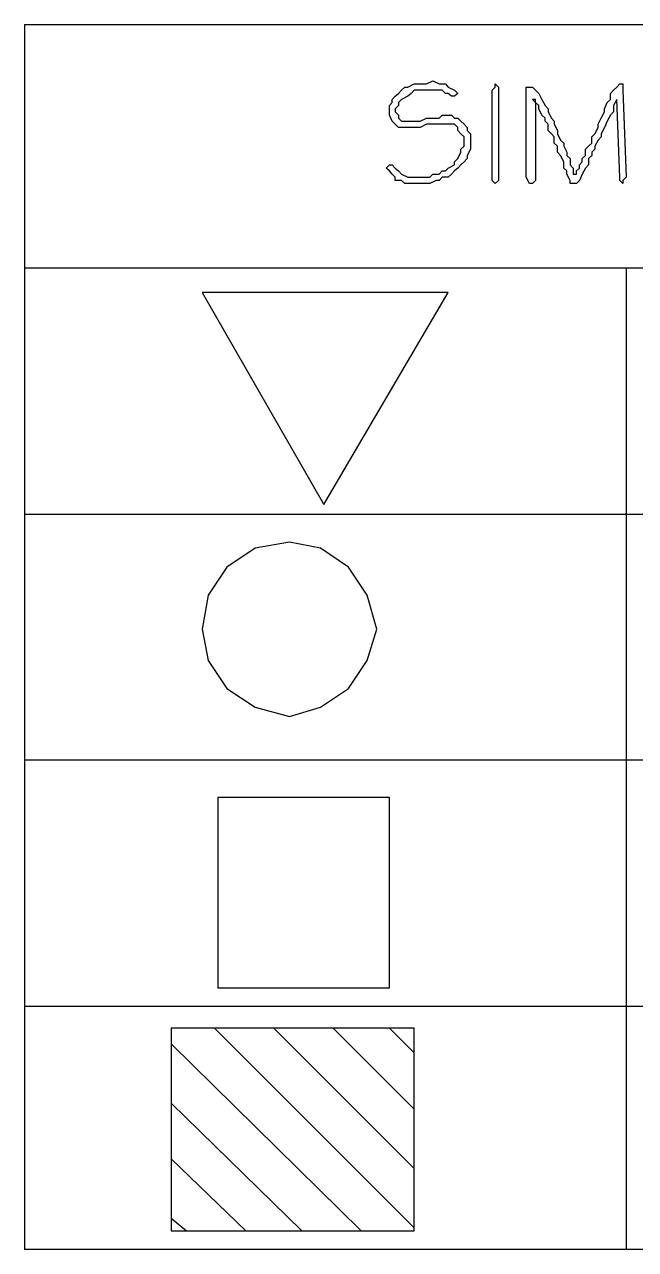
# Model space of a CAD drawing. Header units: millimetres. Extents: x -518.8 to -461.2, y 3.5 to 44.2.
# Drawn here: x -513.939 to -512.691, y 3.526 to 6.029 of the extents above; entities that cross this region are included whole.
import ezdxf

# ---------------------------------------------------------------- set-up
doc = ezdxf.new("R2010")
doc.units = ezdxf.units.MM
doc.header["$MEASUREMENT"] = 0
doc.layers.add('7', color=7, linetype='Continuous')
doc.layers.add('MYSOLIDS', color=7, linetype='Continuous')

msp = doc.modelspace()

# ---------------------------------------------------------------- linework, layer by layer
at = {"layer": '7'}
for points in [[(-513.9391, 6.0285), (-510.4121, 6.0285)], [(-513.9391, 6.0285), (-513.9391, 3.5263)], [(-510.4121, 6.0285), (-510.4121, 3.5263), (-510.4121, 3.5263), (-513.9391, 3.5263)], [(-513.9391, 5.5315), (-510.4121, 5.5315)], [(-512.7105, 5.5315), (-512.7105, 3.5263)], [(-513.3278, 5.0481), (-513.0737, 5.4812), (-513.576, 5.4812), (-513.3278, 5.0481)], [(-513.9391, 5.0285), (-510.4121, 5.0285)], [(-513.2196, 4.7932), (-513.2391, 4.8631), (-513.2775, 4.9203), (-513.3346, 4.9586), (-513.3978, 4.9714), (-513.4684, 4.9586), (-513.5256, 4.9203), (-513.5639, 4.8631), (-513.576, 4.7932), (-513.5639, 4.7293), (-513.5256, 4.6721), (-513.4684, 4.6338), (-513.3978, 4.615), (-513.3346, 4.6338), (-513.2775, 4.6721), (-513.2391, 4.7293), (-513.2196, 4.7932)], [(-513.9391, 4.5263), (-510.4121, 4.5263)], [(-513.5444, 4.4496), (-513.5444, 4.0609), (-513.194, 4.0609), (-513.194, 4.4496), (-513.5444, 4.4496)], [(-513.9391, 4.0233), (-510.3872, 4.0233)], [(-513.6399, 3.9782), (-513.6399, 3.5646), (-513.1436, 3.5646), (-513.1436, 3.9782), (-513.6399, 3.9782)], [(-513.5511, 3.9782), (-513.1436, 3.5706)], [(-513.4301, 3.9782), (-513.1436, 3.6917)], [(-513.309, 3.9782), (-513.1436, 3.8127)], [(-513.194, 3.9782), (-513.1436, 3.9278)], [(-513.6399, 3.9466), (-513.2519, 3.5646)], [(-513.6399, 3.8255), (-513.373, 3.5646)], [(-513.6399, 3.7112), (-513.4872, 3.5646)], [(-513.6399, 3.5902), (-513.6083, 3.5646)]]:
    msp.add_lwpolyline(points, dxfattribs=at)
at = {"layer": 'MYSOLIDS'}
for points in [[(-513.0609, 5.8819), (-513.0669, 5.8819), (-513.0669, 5.8819), (-513.0737, 5.8879), (-513.0737, 5.8879), (-513.0797, 5.8879), (-513.0865, 5.8947), (-513.0925, 5.8947), (-513.1053, 5.8947), (-513.1053, 5.8947), (-513.1181, 5.8947), (-513.1241, 5.8947), (-513.1369, 5.8947), (-513.1436, 5.8947), (-513.1496, 5.8879), (-513.1564, 5.8819), (-513.1692, 5.8751), (-513.1752, 5.8691), (-513.1752, 5.8631), (-513.182, 5.8563), (-513.182, 5.8503), (-513.1752, 5.8436), (-513.1752, 5.8375), (-513.1692, 5.8308), (-513.1564, 5.8308), (-513.1564, 5.8308), (-513.1496, 5.8308), (-513.1369, 5.8308), (-513.1308, 5.8308), (-513.1181, 5.8375), (-513.1181, 5.8375), (-513.1053, 5.8375), (-513.0925, 5.8375), (-513.0865, 5.8436), (-513.0797, 5.8436), (-513.0669, 5.8436), (-513.0609, 5.8375), (-513.0542, 5.8375), (-513.0481, 5.8308), (-513.0414, 5.8248), (-513.0354, 5.818), (-513.0354, 5.812), (-513.0286, 5.8052), (-513.0286, 5.7924), (-513.0286, 5.7864), (-513.0286, 5.7797), (-513.0286, 5.7736), (-513.0354, 5.7609), (-513.0354, 5.7548), (-513.0414, 5.7481), (-513.0481, 5.7421), (-513.0542, 5.7353), (-513.0609, 5.7293), (-513.0609, 5.7293), (-513.0669, 5.7225), (-513.0737, 5.7165), (-513.0865, 5.7165), (-513.0925, 5.7097), (-513.0985, 5.7097), (-513.1113, 5.7037), (-513.1181, 5.7037), (-513.1308, 5.7037), (-513.1369, 5.7037), (-513.1436, 5.7037), (-513.1496, 5.7037), (-513.1624, 5.7037), (-513.1692, 5.7097), (-513.182, 5.7097), (-513.182, 5.7165), (-513.188, 5.7225), (-513.194, 5.7293), (-513.2008, 5.7353), (-513.2008, 5.7353), (-513.194, 5.7421), (-513.194, 5.7421), (-513.194, 5.7421), (-513.194, 5.7421), (-513.188, 5.7421), (-513.188, 5.7421), (-513.182, 5.7353), (-513.182, 5.7353), (-513.1752, 5.7293), (-513.1692, 5.7225), (-513.1692, 5.7225), (-513.1564, 5.7165), (-513.1496, 5.7165), (-513.1436, 5.7165), (-513.1308, 5.7165), (-513.1241, 5.7165), (-513.1113, 5.7165), (-513.1053, 5.7225), (-513.0925, 5.7225), (-513.0865, 5.7293), (-513.0797, 5.7293), (-513.0737, 5.7353), (-513.0737, 5.7353), (-513.0609, 5.7421), (-513.0609, 5.7481), (-513.0542, 5.7548), (-513.0481, 5.7676), (-513.0481, 5.7736), (-513.0414, 5.7797), (-513.0414, 5.7864), (-513.0414, 5.7992), (-513.0481, 5.8052), (-513.0542, 5.812), (-513.0542, 5.818), (-513.0609, 5.8248), (-513.0669, 5.8248), (-513.0797, 5.8248), (-513.0797, 5.8248), (-513.0865, 5.8248), (-513.0985, 5.8248), (-513.1053, 5.8248), (-513.1181, 5.8248), (-513.1308, 5.818), (-513.1369, 5.818), (-513.1436, 5.818), (-513.1564, 5.818), (-513.1624, 5.818), (-513.1752, 5.818), (-513.182, 5.8248), (-513.182, 5.8248), (-513.188, 5.8308), (-513.194, 5.8436), (-513.194, 5.8503), (-513.194, 5.8503), (-513.194, 5.8631), (-513.188, 5.8691), (-513.188, 5.8751), (-513.182, 5.8819), (-513.1752, 5.8879), (-513.1692, 5.8947), (-513.1624, 5.9007), (-513.1564, 5.9007), (-513.1436, 5.9075), (-513.1369, 5.9075), (-513.1241, 5.9075), (-513.1181, 5.9075), (-513.1053, 5.9135), (-513.1053, 5.9135), (-513.0925, 5.9075), (-513.0865, 5.9075), (-513.0797, 5.9075), (-513.0737, 5.9007), (-513.0609, 5.8947), (-513.0542, 5.8879), (-513.0542, 5.8879), (-513.0609, 5.8819), (-513.0609, 5.8819), (-513.0609, 5.8819), (-513.0609, 5.8819), (-513.0609, 5.8819), (-513.0609, 5.8819), (-513.0609, 5.8819)], [(-512.9714, 5.7864), (-512.9714, 5.7797), (-512.9714, 5.7736), (-512.9714, 5.7609), (-512.9714, 5.7481), (-512.9714, 5.7481), (-512.9714, 5.7293), (-512.9714, 5.7225), (-512.9714, 5.7165), (-512.9714, 5.7165), (-512.9714, 5.7097), (-512.9714, 5.7097), (-512.9782, 5.7037), (-512.9782, 5.7037), (-512.9842, 5.7097), (-512.9842, 5.7097), (-512.9842, 5.7097), (-512.9842, 5.7097), (-512.9842, 5.7165), (-512.9842, 5.7165), (-512.9842, 5.7225), (-512.9842, 5.7293), (-512.9842, 5.7421), (-512.9842, 5.7481), (-512.9842, 5.7548), (-512.9842, 5.7676), (-512.9842, 5.7797), (-512.9842, 5.7864), (-512.9842, 5.7924), (-512.9842, 5.8052), (-512.9842, 5.812), (-512.9842, 5.8248), (-512.9842, 5.8375), (-512.9842, 5.8436), (-512.9842, 5.8563), (-512.9842, 5.8631), (-512.9842, 5.8691), (-512.9842, 5.8819), (-512.9842, 5.8879), (-512.9842, 5.8947), (-512.9842, 5.8947), (-512.9842, 5.8947), (-512.9782, 5.9007), (-512.9782, 5.9007), (-512.9782, 5.9075), (-512.9782, 5.9075), (-512.9714, 5.9007), (-512.9714, 5.9007), (-512.9714, 5.8947), (-512.9714, 5.8947), (-512.9714, 5.8879), (-512.9714, 5.8879), (-512.9714, 5.8751), (-512.9714, 5.8691), (-512.9714, 5.8631), (-512.9714, 5.8503), (-512.9714, 5.8436), (-512.9714, 5.8308), (-512.9714, 5.8248), (-512.9714, 5.812), (-512.9714, 5.8052), (-512.9714, 5.7924), (-512.9714, 5.7864), (-512.9714, 5.7864), (-512.9714, 5.7864), (-512.9714, 5.7864)], [(-512.9015, 5.8751), (-512.8955, 5.8691), (-512.8955, 5.8563), (-512.8955, 5.8503), (-512.8955, 5.8375), (-512.8955, 5.8308), (-512.8955, 5.818), (-512.8955, 5.818), (-512.8955, 5.8052), (-512.8955, 5.7924), (-512.8955, 5.7864), (-512.8955, 5.7797), (-512.8955, 5.7736), (-512.8955, 5.7676), (-512.8955, 5.7548), (-512.8955, 5.7481), (-512.8955, 5.7353), (-512.8955, 5.7293), (-512.8955, 5.7225), (-512.8955, 5.7097), (-512.9015, 5.7037), (-512.9015, 5.7037), (-512.9075, 5.7037), (-512.9075, 5.7037), (-512.9075, 5.7037), (-512.9075, 5.7037), (-512.9143, 5.7165), (-512.9143, 5.7165), (-512.9143, 5.7165), (-512.9143, 5.7165), (-512.9143, 5.7293), (-512.9143, 5.7353), (-512.9143, 5.7481), (-512.9143, 5.7548), (-512.9143, 5.7676), (-512.9143, 5.7736), (-512.9143, 5.7864), (-512.9143, 5.7924), (-512.9143, 5.8052), (-512.9143, 5.812), (-512.9143, 5.8248), (-512.9143, 5.8308), (-512.9143, 5.8436), (-512.9143, 5.8503), (-512.9143, 5.8631), (-512.9143, 5.8691), (-512.9143, 5.8751), (-512.9143, 5.8879), (-512.9143, 5.8879), (-512.9143, 5.8947), (-512.9143, 5.8947), (-512.9143, 5.9007), (-512.9143, 5.9007), (-512.9075, 5.9007), (-512.9075, 5.9007), (-512.9015, 5.9007), (-512.8955, 5.8947), (-512.8887, 5.8879), (-512.8827, 5.8751), (-512.8827, 5.8751), (-512.876, 5.8631), (-512.876, 5.8631), (-512.8699, 5.8563), (-512.8699, 5.8503), (-512.8632, 5.8375), (-512.8572, 5.8308), (-512.8572, 5.8248), (-512.8504, 5.812), (-512.8504, 5.8052), (-512.8444, 5.7924), (-512.8376, 5.7864), (-512.8376, 5.7797), (-512.8316, 5.7676), (-512.8316, 5.7609), (-512.8248, 5.7548), (-512.8248, 5.7421), (-512.8188, 5.7353), (-512.8188, 5.7225), (-512.8121, 5.7225), (-512.8121, 5.7293), (-512.806, 5.7353), (-512.806, 5.7421), (-512.8, 5.7481), (-512.8, 5.7548), (-512.7933, 5.7609), (-512.7933, 5.7736), (-512.7872, 5.7797), (-512.7805, 5.7864), (-512.7805, 5.7992), (-512.7745, 5.8052), (-512.7677, 5.818), (-512.7677, 5.8248), (-512.7617, 5.8375), (-512.7549, 5.8503), (-512.7549, 5.8563), (-512.7489, 5.8691), (-512.7421, 5.8751), (-512.7421, 5.8819), (-512.7421, 5.8879), (-512.7361, 5.8947), (-512.7293, 5.9007), (-512.7293, 5.9007), (-512.7233, 5.9075), (-512.7233, 5.9075), (-512.7173, 5.9075), (-512.7173, 5.9075), (-512.7173, 5.8947), (-512.7173, 5.8947), (-512.7105, 5.7165), (-512.7173, 5.7097), (-512.7173, 5.7097), (-512.7173, 5.7037), (-512.7173, 5.7037), (-512.7233, 5.7097), (-512.7233, 5.7097), (-512.7233, 5.7165), (-512.7233, 5.7165), (-512.7293, 5.8751), (-512.7361, 5.8631), (-512.7361, 5.8503), (-512.7421, 5.8436), (-512.7489, 5.8308), (-512.7549, 5.818), (-512.7617, 5.8052), (-512.7617, 5.7992), (-512.7677, 5.7924), (-512.7745, 5.7797), (-512.7745, 5.7736), (-512.7805, 5.7676), (-512.7805, 5.7609), (-512.7872, 5.7548), (-512.7872, 5.7481), (-512.7872, 5.7421), (-512.7933, 5.7353), (-512.7933, 5.7353), (-512.8, 5.7225), (-512.806, 5.7097), (-512.8121, 5.7037), (-512.8121, 5.7037), (-512.8188, 5.7037), (-512.8248, 5.7037), (-512.8248, 5.7037), (-512.8248, 5.7097), (-512.8316, 5.7225), (-512.8316, 5.7293), (-512.8316, 5.7293), (-512.8376, 5.7353), (-512.8376, 5.7481), (-512.8444, 5.7609), (-512.8504, 5.7676), (-512.8504, 5.7797), (-512.8572, 5.7864), (-512.8572, 5.7992), (-512.8632, 5.8052), (-512.8699, 5.812), (-512.8699, 5.8248), (-512.876, 5.8308), (-512.876, 5.8375), (-512.8827, 5.8436), (-512.8887, 5.8563), (-512.8887, 5.8631), (-512.8955, 5.8691), (-512.8955, 5.8751), (-512.9015, 5.8751), (-512.9015, 5.8751), (-512.9015, 5.8751), (-512.9015, 5.8751)]]:
    msp.add_lwpolyline(points, dxfattribs=at)

doc.saveas('drawing.dxf')
